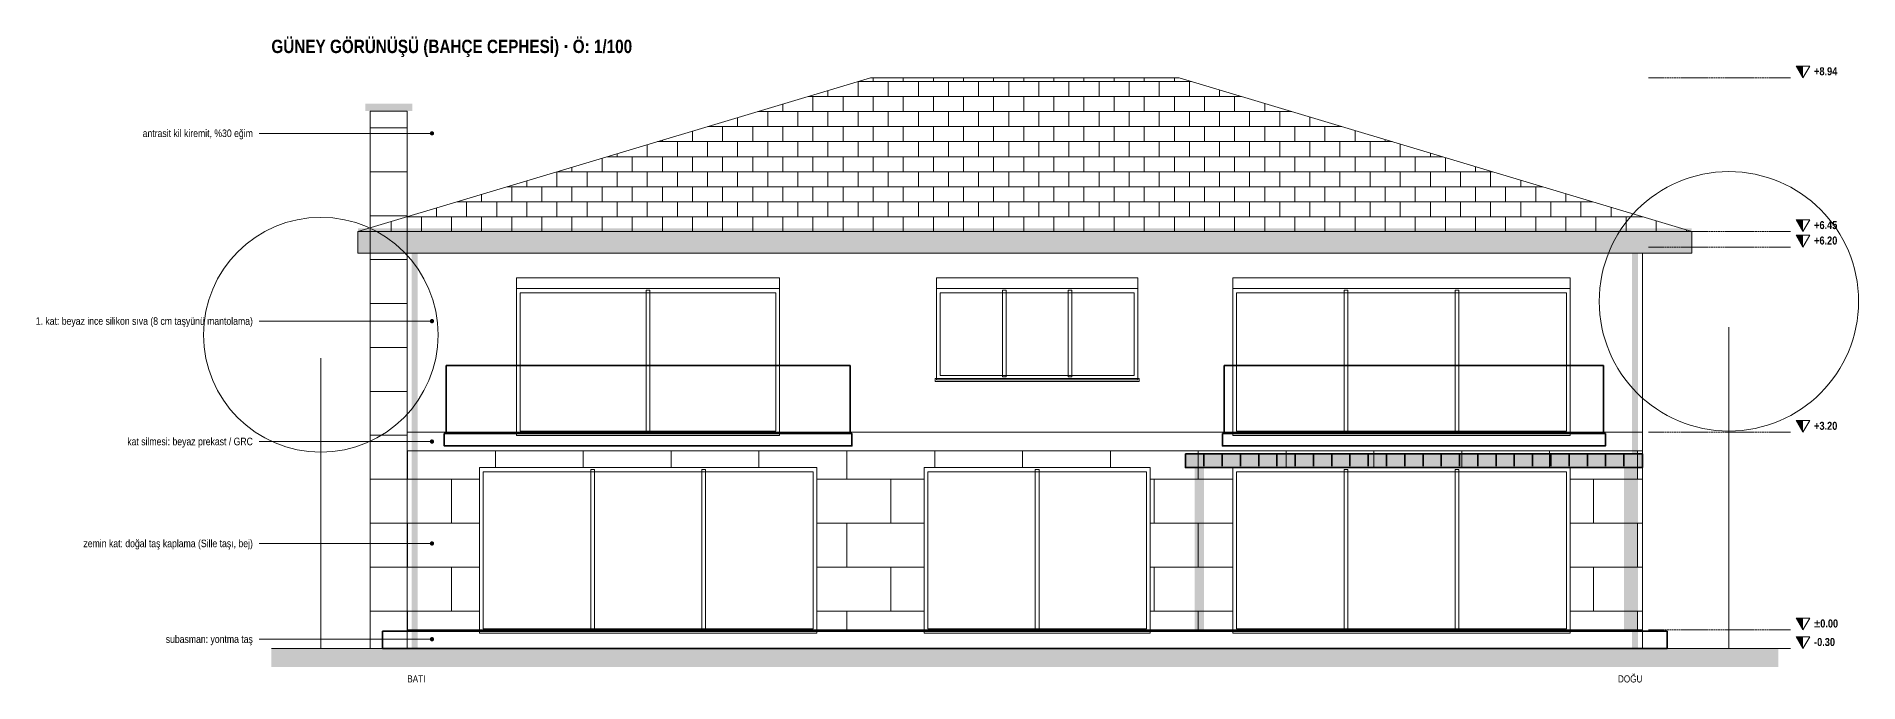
# Model space of a CAD drawing. Header units: centimetres. Extents: x -864 to 7399, y -55958 to -4337.
# Drawn here: x 4449 to 7399, y -40085 to -39039 of the extents above; entities that cross this region are included whole.
import ezdxf
from ezdxf.enums import TextEntityAlignment as Align

# ---------------------------------------------------------------- set-up
doc = ezdxf.new("R2010")
doc.units = ezdxf.units.CM
doc.header["$LTSCALE"] = 0.25
doc.linetypes.add('ACAD_ISO02W100', pattern=[15, 12, -3])
for name, color, linetype, lineweight in [('M-BACA-TUGLA-1', 116, 'Continuous', 9), ('M-BACA-TUGLA-1-T', 8, 'Continuous', 5), ('M-BITK-AGAC-1', 70, 'Continuous', 9), ('M-CKAP-KIREMIT-1', 66, 'Continuous', 9), ('M-CKAP-KIREMIT-1-T', 8, 'Continuous', 5), ('M-CVRE-ZEMIN', 45, 'Continuous', 18), ('M-CVRE-ZEMIN-T', 8, 'Continuous', 5), ('M-DUVK-DOGALTAS-1', 139, 'Continuous', 5), ('M-DUVK-DOGALTAS-1-T', 8, 'Continuous', 5), ('M-DUVK-PREKAST-1', 127, 'Continuous', 5), ('M-GOST-KESITKOT', 46, 'Continuous', 9), ('M-GOST-YAZI', 2, 'Continuous', 9), ('M-PNKS-ALUMINYUM-1', 171, 'Continuous', 9), ('M-SIVA-1', 52, 'Continuous', 5), ('M-TASI-BETONARME-1', 5, 'Continuous', 35), ('M-TASI-BETONARME-1-T', 250, 'Continuous', 5), ('M-YIBO-SAC-1', 12, 'Continuous', 9)]:
    doc.layers.add(name, color=color, linetype=linetype, lineweight=lineweight)
doc.styles.add('YAZI', font='arialn.ttf')
doc.styles.add('YAZI-KALIN', font='arialnb.ttf')

msp = doc.modelspace()

# ---------------------------------------------------------------- hatches: boundary and pattern name
at = {"layer": 'M-BACA-TUGLA-1-T'}
h = msp.add_hatch(color=256, dxfattribs=at)
h.dxf.hatch_style = 1
h.paths.add_polyline_path([(4981, -39148), (5057, -39148), (5057, -39160), (4981, -39160)])
h = msp.add_hatch(dxfattribs=at)
h.set_pattern_fill('AR-B816', scale=0.35)
h.paths.add_polyline_path([(4989, -39160), (5049, -39160), (5049, -40030), (4989, -40030)])
at = {"layer": 'M-CKAP-KIREMIT-1-T'}
h = msp.add_hatch(dxfattribs=at)
h.set_pattern_fill('AR-B816', scale=0.12)
h.paths.add_polyline_path([(4969, -39355), (5799, -39106), (6299, -39106), (7129, -39355)])
h = msp.add_hatch(color=256, dxfattribs=at)
h.dxf.hatch_style = 1
h.paths.add_polyline_path([(4969, -39350), (7129, -39350), (7129, -39360), (4969, -39360)])
h = msp.add_hatch(color=256, dxfattribs=at)
h.dxf.hatch_style = 1
h.paths.add_polyline_path([(4969, -39355), (7129, -39355), (7129, -39390), (4969, -39390)])
at = {"layer": 'M-CVRE-ZEMIN-T'}
h = msp.add_hatch(dxfattribs=at)
h.set_pattern_fill('EARTH', scale=5)
h.paths.add_polyline_path([(4829, -40030), (7269, -40030), (7269, -40060), (4829, -40060)])
at = {"layer": 'M-DUVK-DOGALTAS-1-T'}
h = msp.add_hatch(dxfattribs=at)
h.set_pattern_fill('AR-B816', scale=0.35)
h.paths.add_polyline_path([(5049, -39710), (7049, -39710), (7049, -39737), (5049, -39737)])
h = msp.add_hatch(dxfattribs=at)
h.set_pattern_fill('AR-B816', scale=0.35)
h.paths.add_polyline_path([(5049, -39737), (5166, -39737), (5166, -40000), (5049, -40000)])
h = msp.add_hatch(dxfattribs=at)
h.set_pattern_fill('AR-B816', scale=0.35)
h.paths.add_polyline_path([(5712, -39737), (5886, -39737), (5886, -40000), (5712, -40000)])
h = msp.add_hatch(dxfattribs=at)
h.set_pattern_fill('AR-B816', scale=0.35)
h.paths.add_polyline_path([(6252, -39737), (6386, -39737), (6386, -40000), (6252, -40000)])
h = msp.add_hatch(dxfattribs=at)
h.set_pattern_fill('AR-B816', scale=0.35)
h.paths.add_polyline_path([(6932, -39737), (7049, -39737), (7049, -40000), (6932, -40000)])
at = {"layer": 'M-GOST-KESITKOT'}
h = msp.add_hatch(color=256, dxfattribs=at)
h.dxf.hatch_style = 1
h.paths.add_polyline_path([(7298, -39087), (7309, -39087), (7309, -39106)])
h = msp.add_hatch(color=256, dxfattribs=at)
h.dxf.hatch_style = 1
h.paths.add_polyline_path([(7298, -39336), (7309, -39336), (7309, -39355)])
h = msp.add_hatch(color=256, dxfattribs=at)
h.dxf.hatch_style = 1
h.paths.add_polyline_path([(7298, -39361), (7309, -39361), (7309, -39380)])
h = msp.add_hatch(color=256, dxfattribs=at)
h.dxf.hatch_style = 1
h.paths.add_polyline_path([(7298, -39661), (7309, -39661), (7309, -39680)])
h = msp.add_hatch(color=256, dxfattribs=at)
h.dxf.hatch_style = 1
h.paths.add_polyline_path([(7298, -39981), (7309, -39981), (7309, -40000)])
h = msp.add_hatch(color=256, dxfattribs=at)
h.dxf.hatch_style = 1
h.paths.add_polyline_path([(7298, -40011), (7309, -40011), (7309, -40030)])
at = {"layer": 'M-GOST-YAZI'}
h = msp.add_hatch(color=256, dxfattribs=at)
h.dxf.hatch_style = 1
edge = h.paths.add_edge_path()
edge.add_arc((5089, -39196), 3.5, 0, 360)
h = msp.add_hatch(color=256, dxfattribs=at)
h.dxf.hatch_style = 1
edge = h.paths.add_edge_path()
edge.add_arc((5089, -39500), 3.5, 0, 360)
h = msp.add_hatch(color=256, dxfattribs=at)
h.dxf.hatch_style = 1
edge = h.paths.add_edge_path()
edge.add_arc((5089, -39695), 3.5, 0, 360)
h = msp.add_hatch(color=256, dxfattribs=at)
h.dxf.hatch_style = 1
edge = h.paths.add_edge_path()
edge.add_arc((5089, -39860), 3.5, 0, 360)
h = msp.add_hatch(color=256, dxfattribs=at)
h.dxf.hatch_style = 1
edge = h.paths.add_edge_path()
edge.add_arc((5089, -40015), 3.5, 0, 360)
at = {"layer": 'M-TASI-BETONARME-1-T'}
h = msp.add_hatch(color=256, dxfattribs=at)
h.dxf.hatch_style = 1
h.paths.add_polyline_path([(6309, -39715), (7049, -39715), (7049, -39737), (6309, -39737)])
h = msp.add_hatch(color=256, dxfattribs=at)
h.dxf.hatch_style = 1
h.paths.add_polyline_path([(6324, -39737), (6339, -39737), (6339, -40002), (6324, -40002)])
h = msp.add_hatch(color=256, dxfattribs=at)
h.dxf.hatch_style = 1
h.paths.add_polyline_path([(7019, -39737), (7034, -39737), (7034, -40002), (7019, -40002)])
at = {"layer": 'M-YIBO-SAC-1'}
h = msp.add_hatch(color=256, dxfattribs=at)
h.dxf.hatch_style = 1
h.paths.add_polyline_path([(5056, -39390), (5066, -39390), (5066, -40030), (5056, -40030)])
h = msp.add_hatch(color=256, dxfattribs=at)
h.dxf.hatch_style = 1
h.paths.add_polyline_path([(7032, -39390), (7042, -39390), (7042, -40030), (7032, -40030)])

# ---------------------------------------------------------------- linework, layer by layer
at = {"layer": 'M-BACA-TUGLA-1'}
msp.add_lwpolyline([(4989, -39160), (5049, -39160), (5049, -40030), (4989, -40030)], close=True, dxfattribs=at)
at = {"layer": 'M-BITK-AGAC-1'}
for p, q in [((7189, -40030), (7189, -39510)), ((4909, -40030), (4909, -39560))]:
    msp.add_line(p, q, dxfattribs=at)
for centre, radius in [((7189, -39468), 210), ((4909, -39522), 190)]:
    msp.add_circle(centre, radius, dxfattribs=at)
at = {"layer": 'M-CKAP-KIREMIT-1'}
for points in [[(4969, -39355), (5799, -39106), (6299, -39106), (7129, -39355)], [(4969, -39355), (7129, -39355), (7129, -39390), (4969, -39390)]]:
    msp.add_lwpolyline(points, close=True, dxfattribs=at)
at = {"layer": 'M-CVRE-ZEMIN'}
msp.add_line((4829, -40030), (7269, -40030), dxfattribs=at)
at = {"layer": 'M-DUVK-DOGALTAS-1'}
for points in [[(5049, -39710), (7049, -39710), (7049, -40000), (5049, -40000)], [(5049, -40000), (7049, -40000), (7049, -40030), (5049, -40030)]]:
    msp.add_lwpolyline(points, close=True, dxfattribs=at)
at = {"layer": 'M-DUVK-PREKAST-1'}
msp.add_lwpolyline([(5049, -39680), (7049, -39680), (7049, -39710), (5049, -39710)], close=True, dxfattribs=at)
at = {"layer": 'M-GOST-KESITKOT', "linetype": 'ACAD_ISO02W100'}
for p, q in [((7059, -39106), (7289, -39106)), ((7059, -39355), (7289, -39355)), ((7059, -39380), (7289, -39380)), ((7059, -39680), (7289, -39680)), ((7059, -40000), (7289, -40000)), ((7059, -40030), (7289, -40030))]:
    msp.add_line(p, q, dxfattribs=at)
at = {"layer": 'M-GOST-KESITKOT'}
for points in [[(7298, -39087), (7320, -39087), (7309, -39106)], [(7298, -39336), (7320, -39336), (7309, -39355)], [(7298, -39361), (7320, -39361), (7309, -39380)], [(7298, -39661), (7320, -39661), (7309, -39680)], [(7298, -39981), (7320, -39981), (7309, -40000)], [(7298, -40011), (7320, -40011), (7309, -40030)]]:
    msp.add_lwpolyline(points, close=True, dxfattribs=at)
at = {"layer": 'M-GOST-YAZI'}
for p, q in [((4809, -39196), (5089, -39196)), ((4809, -39500), (5089, -39500)), ((4809, -39695), (5089, -39695)), ((4809, -39860), (5089, -39860)), ((4809, -40015), (5089, -40015))]:
    msp.add_line(p, q, dxfattribs=at)
at = {"layer": 'M-PNKS-ALUMINYUM-1'}
for points in [[(5226, -39430), (5652, -39430), (5652, -39447), (5226, -39447)], [(5226, -39447), (5652, -39447), (5652, -39685), (5226, -39685)], [(5906, -39430), (6232, -39430), (6232, -39447), (5906, -39447)], [(5906, -39447), (6232, -39447), (6232, -39595), (5906, -39595)], [(6386, -39430), (6932, -39430), (6932, -39447), (6386, -39447)], [(6386, -39447), (6932, -39447), (6932, -39685), (6386, -39685)], [(5232, -39454), (5646, -39454), (5646, -39678), (5232, -39678)], [(5436, -39450), (5442, -39450), (5442, -39680), (5436, -39680)], [(5912, -39454), (6226, -39454), (6226, -39588), (5912, -39588)], [(6012.7, -39450), (6018.7, -39450), (6018.7, -39590), (6012.7, -39590)], [(6119.3, -39450), (6125.3, -39450), (6125.3, -39590), (6119.3, -39590)], [(6392, -39454), (6926, -39454), (6926, -39678), (6392, -39678)], [(6566, -39450), (6572, -39450), (6572, -39680), (6566, -39680)], [(6746, -39450), (6752, -39450), (6752, -39680), (6746, -39680)], [(5904, -39593), (6234, -39593), (6234, -39598), (5904, -39598)], [(5904, -39593), (6234, -39593), (6234, -39598), (5904, -39598)], [(5166, -39737), (5712, -39737), (5712, -40005), (5166, -40005)], [(5346, -39740), (5352, -39740), (5352, -40000), (5346, -40000)], [(5526, -39740), (5532, -39740), (5532, -40000), (5526, -40000)], [(5886, -39737), (6252, -39737), (6252, -40005), (5886, -40005)], [(6066, -39740), (6072, -39740), (6072, -40000), (6066, -40000)], [(6386, -39737), (6932, -39737), (6932, -40005), (6386, -40005)], [(6566, -39740), (6572, -39740), (6572, -40000), (6566, -40000)], [(6746, -39740), (6752, -39740), (6752, -40000), (6746, -40000)], [(5172, -39744), (5706, -39744), (5706, -39998), (5172, -39998)], [(5892, -39744), (6246, -39744), (6246, -39998), (5892, -39998)], [(6392, -39744), (6926, -39744), (6926, -39998), (6392, -39998)]]:
    msp.add_lwpolyline(points, close=True, dxfattribs=at)
at = {"layer": 'M-SIVA-1'}
msp.add_lwpolyline([(5049, -39390), (7049, -39390), (7049, -39680), (5049, -39680)], close=True, dxfattribs=at)
at = {"layer": 'M-TASI-BETONARME-1'}
for p, q in [((6339, -39735), (6339, -39715)), ((6368.6, -39735), (6368.6, -39715)), ((6398.1, -39735), (6398.1, -39715)), ((6427.7, -39735), (6427.7, -39715)), ((6457.3, -39735), (6457.3, -39715)), ((6486.8, -39735), (6486.8, -39715)), ((6516.4, -39735), (6516.4, -39715)), ((6546, -39735), (6546, -39715)), ((6575.5, -39735), (6575.5, -39715)), ((6605.1, -39735), (6605.1, -39715)), ((6634.7, -39735), (6634.7, -39715)), ((6664.2, -39735), (6664.2, -39715)), ((6693.8, -39735), (6693.8, -39715)), ((6723.3, -39735), (6723.3, -39715)), ((6752.9, -39735), (6752.9, -39715)), ((6782.5, -39735), (6782.5, -39715)), ((6812, -39735), (6812, -39715)), ((6841.6, -39735), (6841.6, -39715)), ((6871.2, -39735), (6871.2, -39715)), ((6900.7, -39735), (6900.7, -39715)), ((6930.3, -39735), (6930.3, -39715)), ((6959.9, -39735), (6959.9, -39715)), ((6989.4, -39735), (6989.4, -39715)), ((7019, -39735), (7019, -39715))]:
    msp.add_line(p, q, dxfattribs=at)
for points in [[(5112, -39572), (5766, -39572), (5766, -39682), (5112, -39682)], [(6372, -39572), (6986, -39572), (6986, -39682), (6372, -39682)], [(5109, -39682), (5769, -39682), (5769, -39702), (5109, -39702)], [(6369, -39682), (6989, -39682), (6989, -39702), (6369, -39702)], [(6309, -39715), (7049, -39715), (7049, -39737), (6309, -39737)], [(5009, -40002), (7089, -40002), (7089, -40030), (5009, -40030)]]:
    msp.add_lwpolyline(points, close=True, dxfattribs=at)

# ---------------------------------------------------------------- texts
at = {"layer": 'M-GOST-KESITKOT', "style": 'YAZI-KALIN'}
for s, p in [('+8.94', (7327, -39102)), ('+6.45', (7327, -39351)), ('+6.20', (7327, -39376)), ('+3.20', (7327, -39676)), ('%%p0.00', (7327, -39996)), ('-0.30', (7327, -40026))]:
    msp.add_text(s, height=12.96, dxfattribs=at).set_placement(p)
at = {"layer": 'M-GOST-YAZI'}
for s, height, style, p in [('GÜNEY GÖRÜNÜŞÜ (BAHÇE CEPHESİ) · Ö: 1/100', 21.6, 'YAZI-KALIN', (4829, -39066)), ('BATI', 11.52, 'YAZI', (5049, -40085))]:
    msp.add_text(s, height=height, dxfattribs=dict(at, style=style)).set_placement(p)
at = {"layer": 'M-GOST-YAZI', "style": 'YAZI'}
for s, height, p in [('antrasit kil kiremit, %30 eğim', 12.24, (4799, -39202)), ('1. kat: beyaz ince silikon sıva (8 cm taşyünü mantolama)', 12.24, (4799, -39506)), ('kat silmesi: beyaz prekast / GRC', 12.24, (4799, -39701)), ('zemin kat: doğal taş kaplama (Sille taşı, bej)', 12.24, (4799, -39866)), ('subasman: yontma taş', 12.24, (4799, -40021)), ('DOĞU', 11.52, (7049, -40085))]:
    msp.add_text(s, height=height, dxfattribs=at).set_placement(p, align=Align.RIGHT)

doc.saveas('drawing.dxf')
